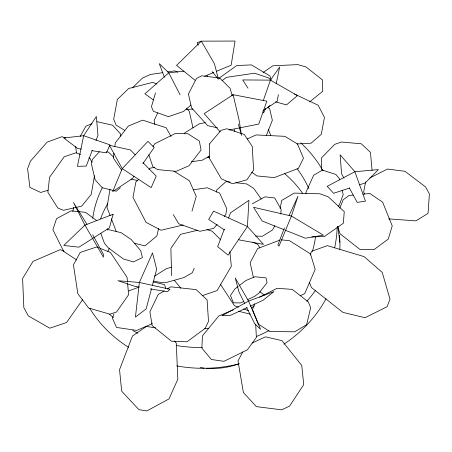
<?xml version="1.0" encoding="UTF-8"?>
<svg xmlns="http://www.w3.org/2000/svg" width="452" height="452" viewBox="0 0 452 452"><rect width="100%" height="100%" fill="white"/><g stroke="black" fill="none" stroke-linecap="round" stroke-linejoin="round"><path stroke-width="0.68" d="M216.446 192.207L216.581 190.128L226.034 181.597L230.175 182.066M280.794 214.045L281.11 209.378L274.692 197.948L265.064 196.835L252.278 203.79M113.966 153.211L113.35 158.019L121.769 170.291M114.848 146.341L115.283 142.9L128.328 126.051L142.668 120.153L166.116 127.735L171.116 136.532M110 189.207L107 207.428L110.141 215.604M278.347 94.615L277.195 101.327L263.041 110.537M94.485 175.772L91.231 194.36L81.693 206.146L63.433 210.287L57.794 207.976L47.861 192.281L49.567 177.28L64.246 156.737L76.105 152.748L80.541 154.561M280.121 208.547L281.686 200.451L294.167 193.106L319.988 193.789L328.333 196.874L344.249 211.615L343.362 223.248L324.395 236.481L311.92 236.927M365.651 181.896L363.634 192.123L364.657 193.981M276.161 83.874L279.664 66.992L270.426 80.14L263.279 100.604M158.579 228.492L156.889 235.899L144.985 245.894L134.289 243.227M151.493 288.749L146.132 308.914L135.43 317.078L139.369 282.466L152.505 252.911L156.68 269.251L152.386 285.387M191.976 211.163L196.23 196.411L189.394 180.743L173.896 171.167M155.533 92.829L151.448 106.706L153.409 111.322L168.443 116.661L183.472 111.491L190.942 105.05M113.944 313.954L112.48 318.327L116.503 327.44L136.736 330.418L151.409 324.056L152.279 323.044M254.561 303.88L252.482 309.586L258.403 324.14L269.72 331.508L294.789 331.802L306.642 324.7L310.665 307.744L308.27 301.863L292.263 289.382L277.087 288.308L259.544 297.218M92.219 150.375L86.247 166.093L77.411 166.336L83.654 135.702L96.344 116.526L97.948 135.306L95.954 140.549M224.356 229.074L217.672 246.656L228.102 255.126L247.419 226.503L248.928 200.338L230.543 212.796L228.565 218.005M284.37 227.961L277.901 244.99L279.02 246.131L291.416 216.056L297.953 196.326L289.105 215.519M310.191 255.03L311.609 251.295L327.389 245.634L364.103 256.623L382.245 272.443L389.991 299.151L387.121 306.699L365.03 317.722L342.904 312.383L311.451 287.557L309.4 282.342M266.211 135.832L272.353 120.249L269.641 108.785L267.544 107.214M339.751 208.14L343.187 199.767L348.955 195.501L353.142 195.1M194.23 268.29L192.275 272.742L183.975 277.551L167.398 282.201L162.149 282.749L153.77 281.093M265.64 108.536L263.618 112.915L262.844 111.819M107.858 251.465L109.311 248.368M157.663 112.983L154.155 120.396L154.821 124.464M219.401 78.682L220 77.518L236.769 65.534L251.431 64.907L270.013 75.998L270.957 80.077M242.786 351.905L238.006 360.928L243.391 392.494L256.34 406.625L281.613 409.828L289.512 406.167L303.733 384.675L301.755 365.465L281.884 340.605L265.499 336.842L252.075 343.057M274.833 225.701L272.533 229.978L262.403 236.272L255.572 236.063M80.19 136.431L85.852 126.21L92.072 123.707M184.162 133.939L184.891 132.741L199.434 123.775L205.298 122.65M152.923 146.606L154.81 143.742L175.353 133.47L187.919 133.73L199.355 141.092L201.055 150.013L189.004 165.743L176.161 171.353L157.454 169.596L152.827 166.618L148.838 154.799M134.041 176.218L132.43 178.517L112.684 191.575L122.243 168.624L147.9 141.386L154.194 147.499L142.905 163.584M82.648 299.614L66.568 322.513L49.799 328.186L28.374 315.954L23.843 307.676L22.6 278.528L33.069 261.363L60.28 249.628L64.111 251.272M217.163 224.407L213.626 228.424L199.897 231.288L178.755 223.813L173.291 214.615M224.169 216.451L225.791 214.61L226.791 208.722L219.638 193.089L207.304 187.772L193.377 189.783M99.338 151.855L92.349 159.466L91.496 164.279L95.112 179.76L102.276 187.749L116.198 191.207L120.339 187.716M267.72 107.819L270.059 105.327M132.317 87.937L142.397 78.162L150.296 74.501L162.833 72.636M138.758 179.218L135.86 182.009L132.973 197.326L146.064 222.39L161.048 230.232L183.145 225M148.906 169.466L150.352 168.071L154.499 167.511M309.597 101.96L322.677 91.293L322.621 80.038L306.089 66.992L297.789 64.619L272.805 65.806L263.058 72.569M251.628 308.032L254.38 305.885M238.221 286.382L234.95 288.885L230.469 295.489L233.396 302.795L240.577 302.942L243.707 301.473M239.311 285.545L245.86 280.539L254.984 276.743L266.002 277.856L267.059 282.686L259.075 292.969L254.662 296.342L247.464 299.716M222.073 80.671L226.48 77.349L254.583 73.201L268.985 78.077L270.658 80.162M338.113 206.118L339.153 205.4L343.192 194.626L342.113 190.122M209.186 156.341L207.553 157.432L209.547 157.838M154.55 276.121L166.189 268.787L171.545 267.115M164.206 290.856L158.194 294.512L149.906 311.761L152.183 325.587L171.455 341.192L186.981 341.791L205.14 328.384L208.496 321.406L207.101 299.93L196.224 289.647L170.811 286.828L167.206 289.026M209.474 156.149L202.236 160.217L191.275 161.76M232.074 95.253L233.119 94.711L266.827 101.158L258.77 124.068L229.057 129.99M369.736 177.998L387.55 169.037L405.003 171.319L425.558 186.93L429.4 193.948L428.05 213.4L415.936 220.858L388.754 218.909M300.377 295.698L304.744 293.574L315.174 269.307L310.456 253.877L289.495 240.679L281.37 239.859M247.131 307.654L230.706 315.259L221.847 315.733L248.589 301.105L273.98 291.585L262.928 300.337L250.289 306.19M247.227 138.956L256.098 134.933L284.822 136.323L297.422 143.922L303.478 158.206L298.427 168.41L274.195 177.613L256.849 175.913L251.707 172.218M233.221 309.897L218.808 315.965L202.49 335.836L201.824 348.13L211.361 359.476L223.932 361.323L247.323 349.865L256.374 337.424L255.679 324.095M204.671 76.207L213.711 72.45M216.293 71.382L231.141 65.207L235.068 41.053L201.332 41.155L197.157 42.652L198.298 45.194M280.037 240.04L257.663 248.549L250.154 262.748L253.459 277.737M128.735 290.935L139.227 287.014M202.27 295.676L217.118 290.557L231.328 266.222L229.887 251.628M349.413 188.111L333.587 193.286L327.18 186.348L354.882 171.709L378.403 169.602L365.244 182.936L359.306 184.879M48.144 190.241L40.72 192.462L29.905 187.422L27.589 168.703L30.459 161.161L47.115 142.143L61.913 136.702L65.721 138.013M197.225 230.35L180.517 234.334L170.873 248.34L171.63 275.709M167.709 71.908L174.675 70.868L177.76 72.162M183.947 71.133L168.782 72.817L144.911 93.824L153.347 99.971M362.905 194.168L369.883 193.496L382.663 202.219L392.223 225.904L388.279 239.068L374.013 249.617L360.171 249.6L340.028 233.735L337.65 226.412M297.009 143.934L311.049 143.216L321.287 134.323L324.44 117.424L318.135 105.243L294.501 94.044M186.569 109.39L192.874 109.09M235.701 182.698L246.758 183.958L253.668 188.331L261.177 198.92M81.292 149.092L77.806 148.572L63.76 137.99L83.654 135.702L109.994 144.872L106.384 152.827L91.745 150.646M106.508 151.849L108.593 152.177L113.627 157.177M138.741 287.003L135.317 286.444L117.938 280.72L139.369 282.466L169.997 289.269L167.494 291.721L150.38 288.913M155.573 327.892L146.516 326.406L132.464 336.022L119.543 369.674L121.661 391.161L138.894 409.648L146.781 410.947L168.992 398.93L177.828 379.245L176.286 343.215L174.642 341.04M97.056 121.701L112.542 125.187L120.661 134.035L120.769 136.103M217.468 127.854L207.621 125.622L191.507 107.757L188.433 93.931L196.507 78.428L201.722 75.778L219.723 78.043L230.04 88.191L232.221 95.762M131.125 179.037L137.787 180.597M153.002 281.867L164.618 284.63L165.726 288.568M107.096 229.271L121.13 232.684L131.216 239.526L140.691 250.611L142.42 257.595L133.408 261.923L123.345 258.934L108.282 247.809L104.446 243.329L100.819 233.311M238.656 311.264L250.205 314.168M275.635 101.824L286.472 104.92L297.484 95.587L270.426 80.14L242.69 79.931L248.029 88.174M207.056 229.689L212.09 231.181L220.734 239.899M238.441 307.134L234.492 305.744L220.299 284.127M243.713 308.987L248.323 310.609M284.404 229.859L262.154 220.983L253.544 207.287L291.416 216.056L323.429 235.176L305.343 238.215L285.715 230.379M98.576 247.702L96.694 246.95L80.224 252.436L73.444 264.804L77.817 293.687L88.637 308.01L109.881 314.213L116.548 311.999L128.617 294.698L127.617 283.557M99.824 248.204L110.463 252.476L127.052 277.291L127.492 282.167M88.778 157.94L90.044 158.46L91.886 162.166M252.787 242.102L257.809 244.408L259.911 248.052M156.584 84.061L152.906 82.32L128.69 88.502L117.345 99.429L113.695 119.209L116.091 125.097L124.775 130.453M76.789 260.03L63.721 251.459L52.907 229.752L56.54 218.632L71.026 210.869L85.456 212.304L96.801 220.7M224.395 229.921L208.688 219.457L213.564 211.118L247.419 226.503L263.465 244.346L239.526 239.995L238.362 239.221M259.753 291.602L264.194 294.981M194.981 80.236L176.557 65.37L201.332 41.155L214.468 63.777L218.412 79.247L212.174 71.631M135.272 154.867L130.396 149.934L109.401 145.324L122.243 168.624L151.183 187.636L156.222 176.082L143.069 162.76M186.501 108.412L189.275 111.333L193.004 127.905M322.575 170.523L321.649 169.517L321.632 157.72L334.734 144.357L341.345 142.035L361.267 143.77L370.459 152.341L372.081 170.421M220.073 131.781L204.219 113.638L233.119 94.711L238.972 119.543L241.554 135.43L238.402 124.334M174.263 280.257L180.743 288.122M343.916 178.071L341.582 173.805L340.113 154.827L354.882 171.709L365.47 201.117L357.249 202.417L349.249 187.806M86.937 224.311L73.49 202.552L84.914 225.141L103.412 257.177L103.412 254.386L92.654 234.746M180.077 94.807L168.782 72.817L159.29 63.67L164.387 77.258M244.82 303.755L238.984 291.947L235.232 278.014L248.589 301.105L260.595 329.305L254.651 323.649L246.662 307.49M207.072 75.54L207.615 76.812M107.277 228.887L107.802 230.153M268.234 129.187L270.793 135.6M111.35 218.745L116.356 231.78M339.644 179.828L339.333 178.54L335.887 174.455L322.485 170.127L313.648 175.223L305.914 192.399L306.123 193.744M337.802 226.333L339.904 242.289M75.642 146.301L76.495 153.047M234.255 129.487L234.413 131.515M100.542 218.836A112.401 100.852 -7.5 0 1 107.695 203.688M284.336 173.41A112.401 100.852 -7.5 0 1 302.71 193.49M239.204 363.713A69.382 62.252 -7.5 0 1 206.321 368.233M204.236 368.03A69.382 62.252 -7.5 0 1 200.117 367.47M339.503 235.373A133.3 119.605 -7.5 0 1 339.864 249.227M326.067 298.693A133.3 119.605 -7.5 0 1 283.924 344.175M238.95 363.905A133.3 119.605 -7.5 0 1 176.772 365.911M128.639 347.351A133.3 119.605 -7.5 0 1 89.75 308.309M337.147 227.718A133.3 119.605 -7.5 0 1 334.599 247.905M315.586 290.274A133.3 119.605 -7.5 0 1 306.767 301.292M269.064 330.565A133.3 119.605 -7.5 0 1 256.267 336.542M202.389 347.475A133.3 119.605 -7.5 0 1 176.06 345.458M137.73 333.147A133.3 119.605 -7.5 0 1 132.668 330.514M113.311 317.513A133.3 119.605 -7.5 0 1 109.565 314.332M72.812 211.513A133.3 119.605 -7.5 0 1 73.648 207.378M300.783 142.849A133.3 119.605 -7.5 0 1 323.027 170.833M315.603 236.362A112.401 100.852 -7.5 0 1 312.417 251.368M208.818 328.451A112.401 100.852 -7.5 0 1 204.666 328.644M92.739 218.226A112.401 100.852 -7.5 0 1 102.288 187.795M297.139 168.777A112.401 100.852 -7.5 0 1 308.84 188.687M209.429 143.99L209.349 158.166L221.361 178.834L232.537 183.761L246.888 179.834L253.606 170.014L252.233 146.431L244.249 134.459L226.814 128.747L221.011 130.334L209.429 143.99M113.107 214.254L109.407 227.859L78.93 247.154L63.788 245.476L84.914 225.141L113.107 214.254"/></g></svg>
